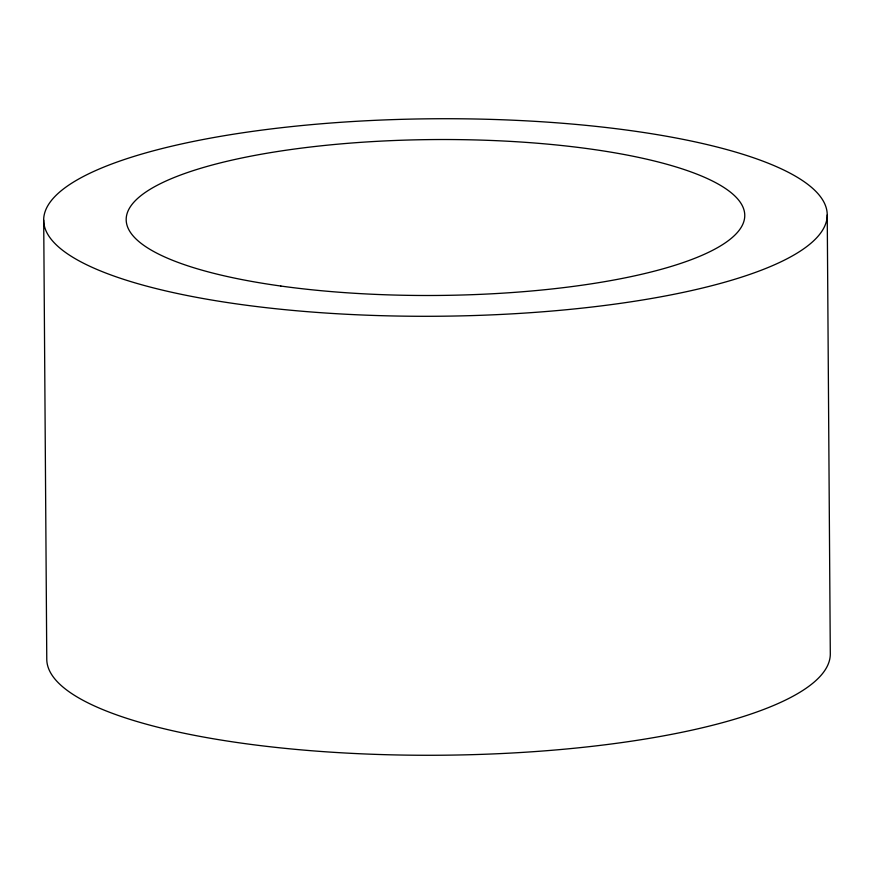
<?xml version="1.0" encoding="UTF-8"?>
<svg xmlns="http://www.w3.org/2000/svg" width="874" height="874" viewBox="0 0 874 874"><rect width="100%" height="100%" fill="white"/><g stroke="black" fill="none" stroke-linecap="round" stroke-linejoin="round"><path stroke-width="1.31" d="M827.23 214.949A391.781 98.751 -0.4 0 1 239.585 304.316A391.781 98.751 -0.4 0 1 239.574 133.263A391.781 98.751 -0.4 0 1 827.23 214.949L830.3 653.927A391.781 98.751 -0.4 0 1 438.54 755.245A391.781 98.751 -0.4 0 1 46.77 659.051L43.7 220.073M280.827 286.038A309.298 77.961 -0.4 0 0 744.757 215.485A309.298 77.961 -0.4 0 0 280.816 151.005A309.298 77.961 -0.4 0 0 280.827 286.038"/></g></svg>
